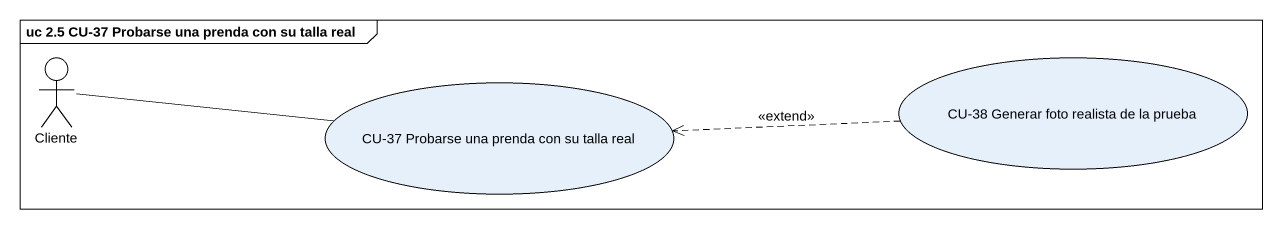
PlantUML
@startuml
mainframe uc 2.5 CU-37 Probarse una prenda con su talla real
actor Cliente
usecase "CU-38 Generar foto realista de la prueba" as CU_38_Generar_foto_realista
usecase "CU-37 Probarse una prenda con su talla real" as CU_37_Probarse_una_prenda
Cliente -right- CU_37_Probarse_una_prenda
CU_38_Generar_foto_realista .left.> CU_37_Probarse_una_prenda : <<extend>>
@enduml
